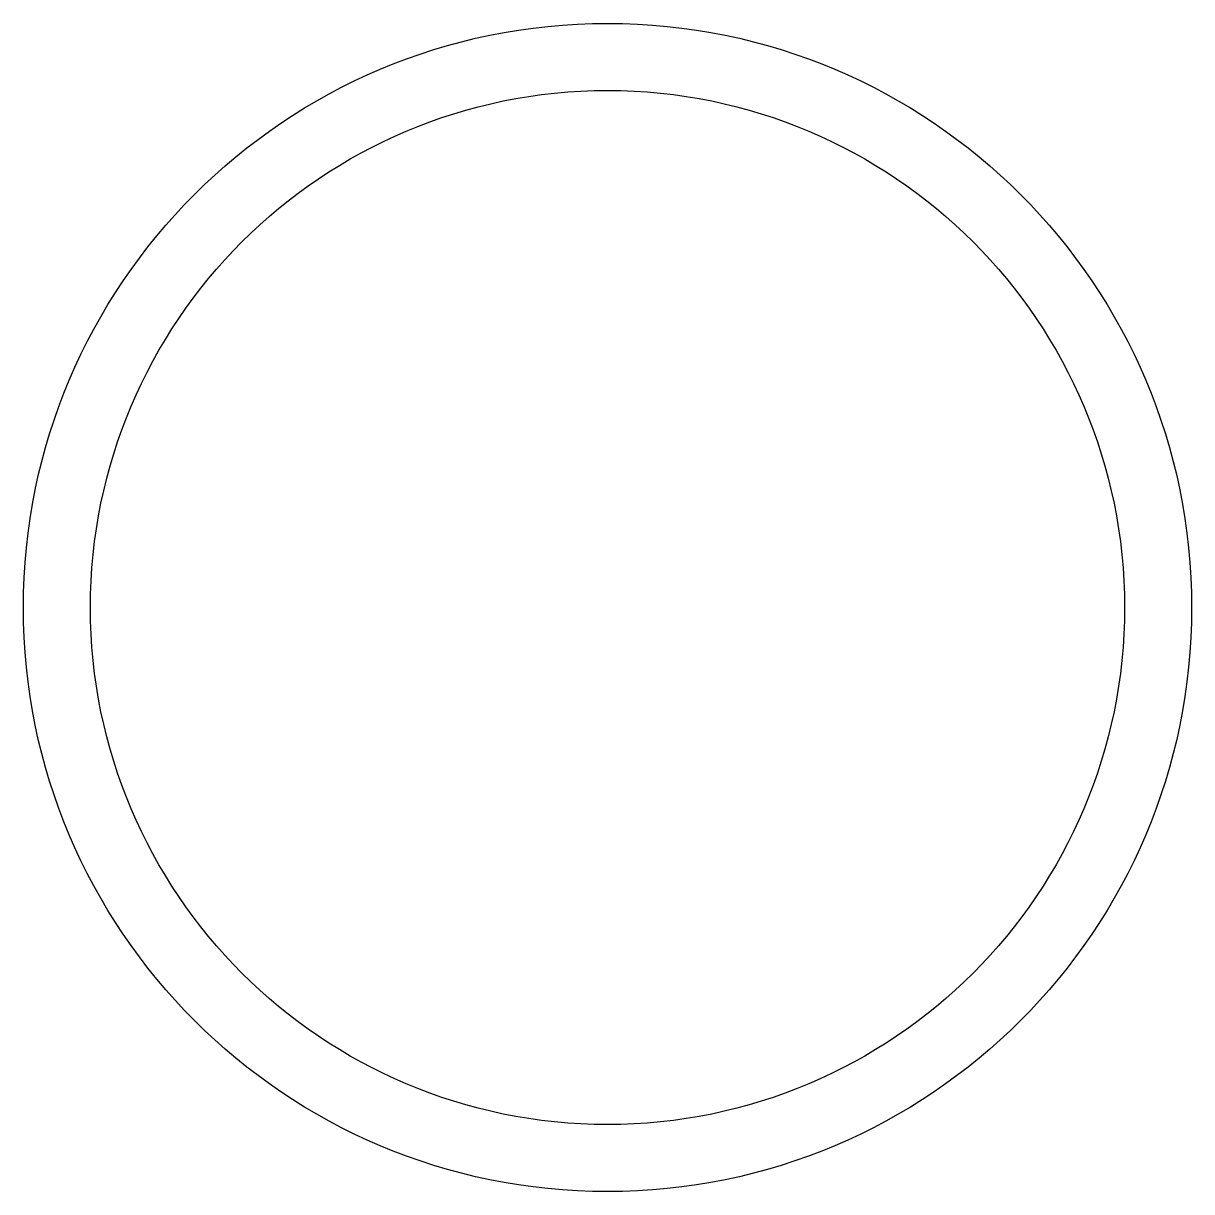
# Model space of a CAD drawing. Header units: millimetres. Extents: x 0 to 129, y 0 to 129.
import ezdxf

# ---------------------------------------------------------------- set-up
doc = ezdxf.new("R2010")
doc.units = ezdxf.units.MM

msp = doc.modelspace()

# ---------------------------------------------------------------- linework, layer by layer
at = {"layer": 'sheet_layer'}
for radius in [64.4, 57]:
    msp.add_circle((64.4, 64.4), radius, dxfattribs=at)

doc.saveas('drawing.dxf')
